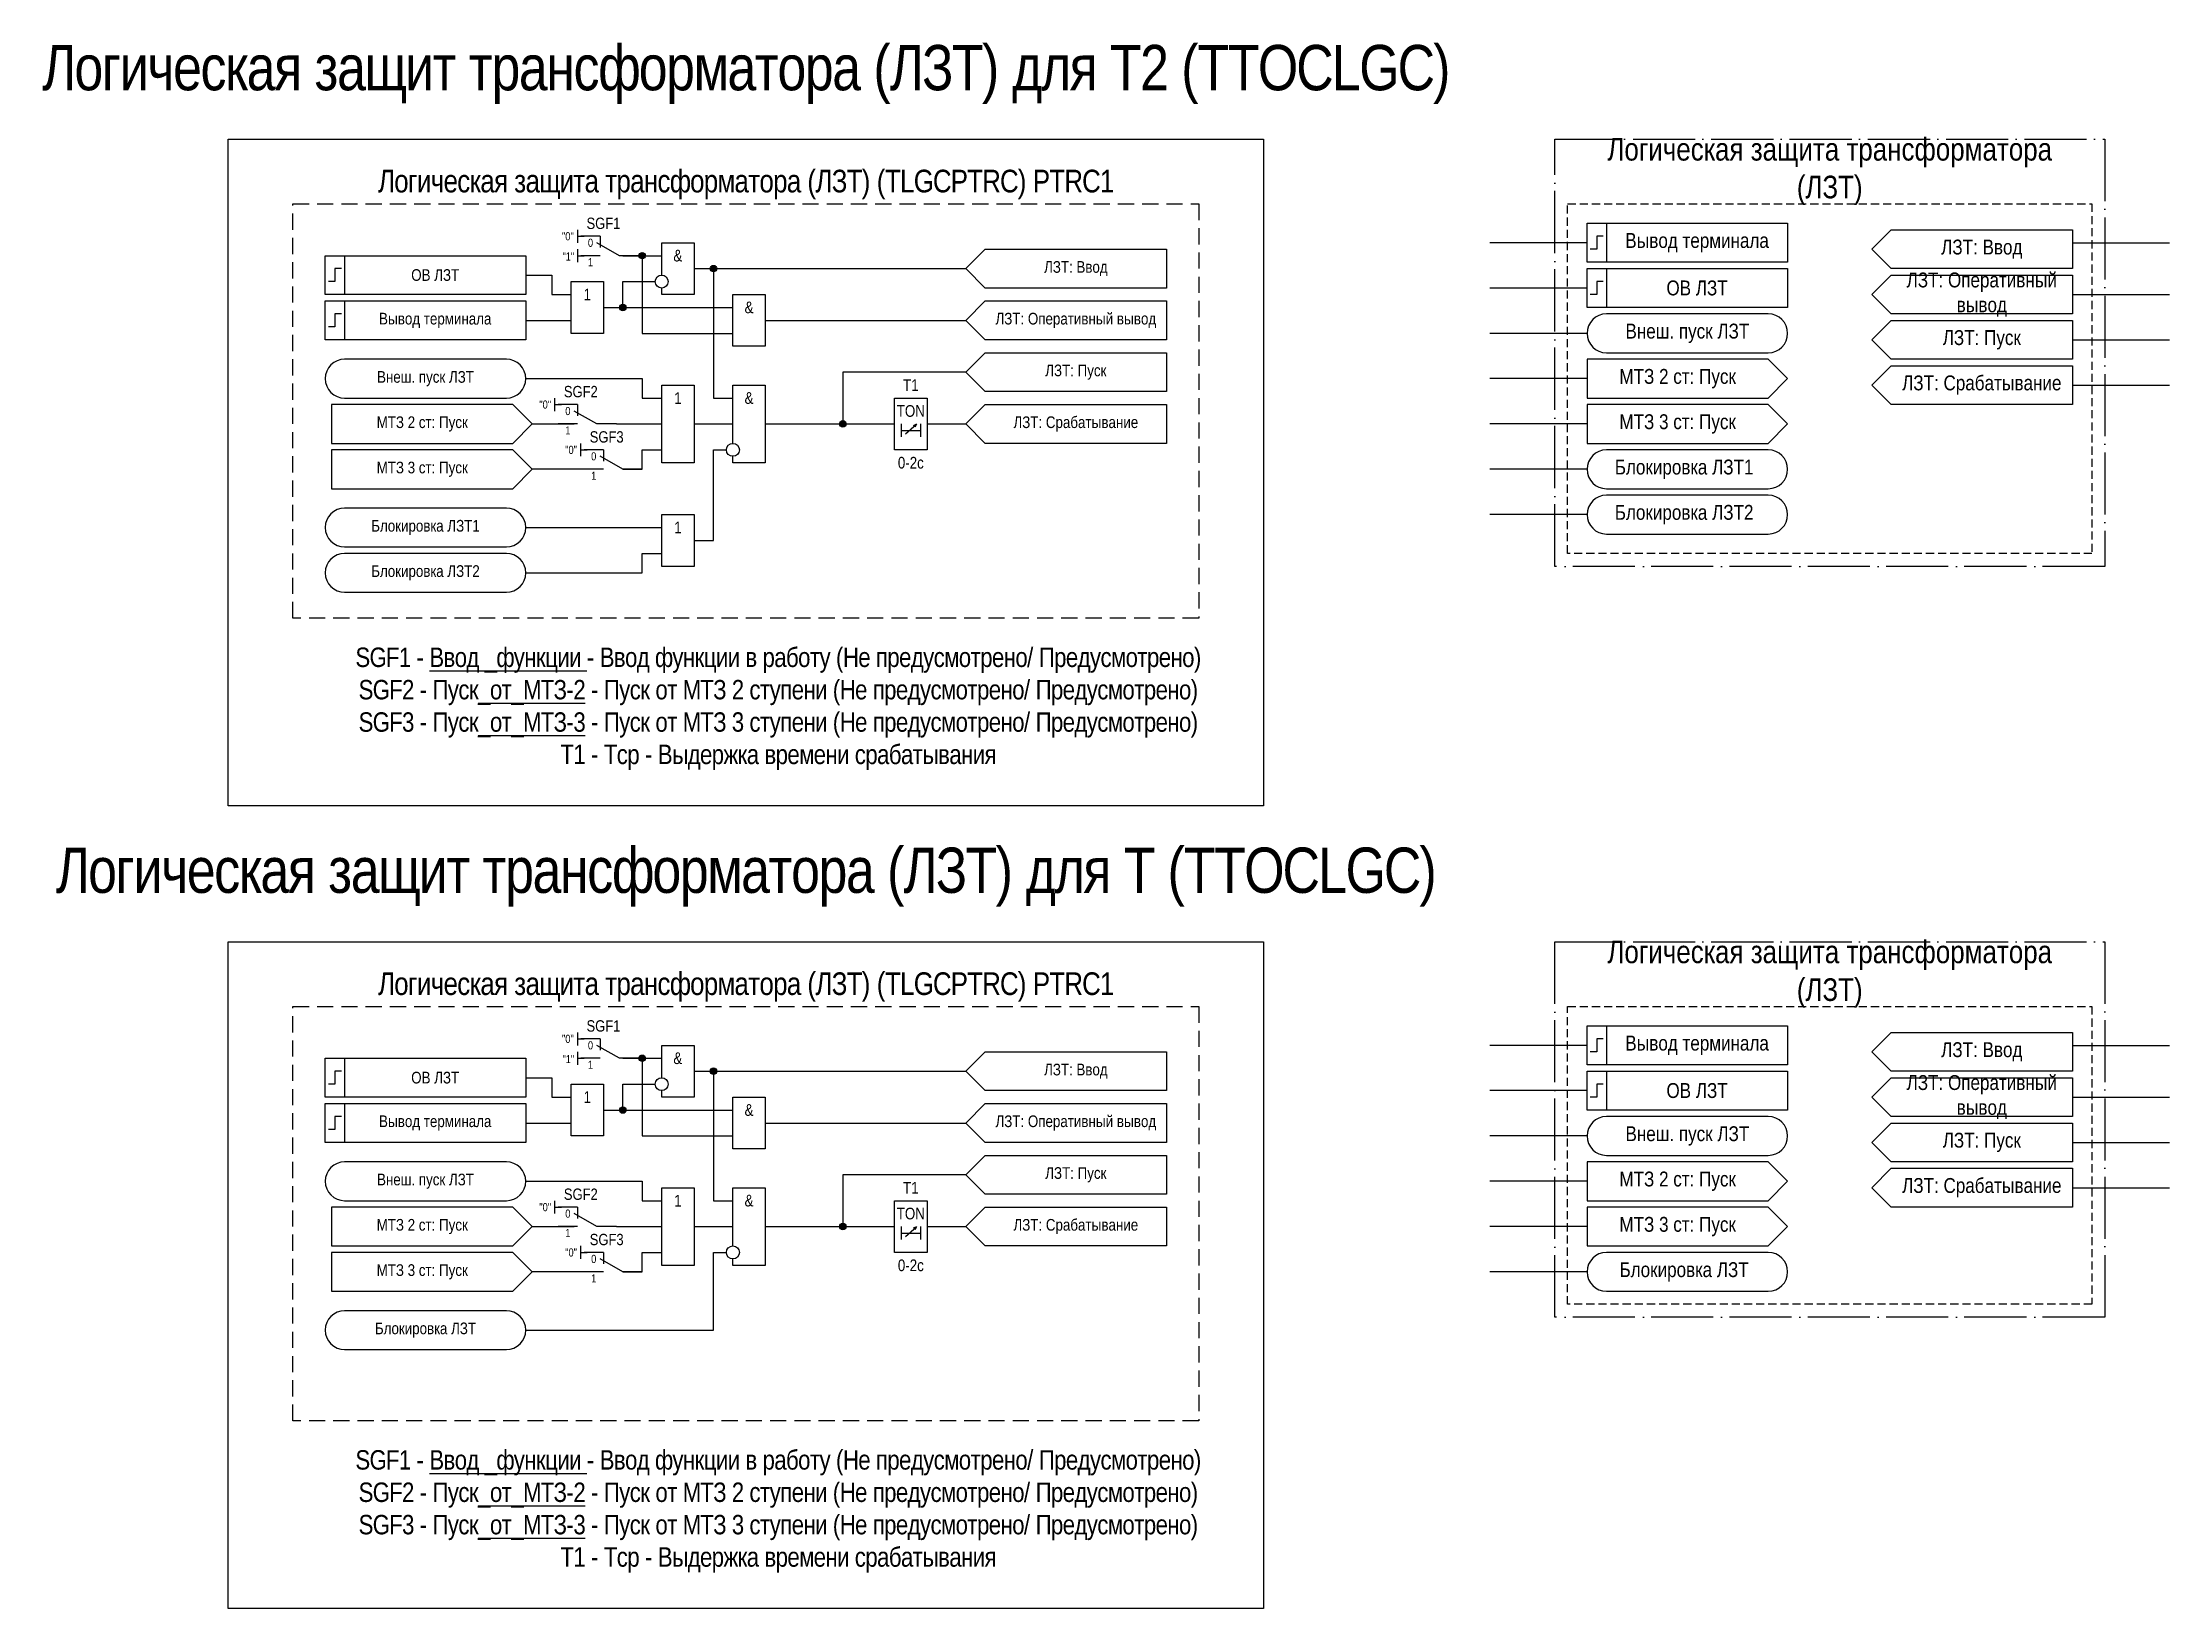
# Model space of a CAD drawing. Header units: millimetres. Extents: x -29 to 300, y -147 to 95.
import ezdxf
from ezdxf.enums import TextEntityAlignment as Align

# ---------------------------------------------------------------- set-up
doc = ezdxf.new("R2010")
doc.units = ezdxf.units.MM
doc.linetypes.add('ACAD_ISO04W100', pattern=[30, 24, -3, 0, -3])
doc.linetypes.add('штриховая2', pattern=[0.375, 0.25, -0.125])
doc.layers.add('TEXT', color=7, linetype='Continuous', lineweight=25)
doc.layers.add('Основная', color=7, linetype='Continuous')
doc.styles.add('2.5_Gost_RD', font='ARIALN.TTF', dxfattribs={"height": 2.5})
doc.styles.add('3.5_Gost_RD', font='ARIALN.TTF', dxfattribs={"height": 3.5})
doc.styles.add('Вывод', font='ARIALN.TTF', dxfattribs={"height": 2.5})
doc.styles.add('Компонент', font='ARIALN.TTF', dxfattribs={"height": 3.5})

# ---------------------------------------------------------------- blocks, each defined once
blk = doc.blocks.new('*U78')
at = {"layer": 'Основная', "color": 0}
blk.add_line((0, 0), (7, 4), dxfattribs=at)
at = {"layer": 'Основная', "ltscale": 0.35}
blk.add_line((6, 6), (6, 2.5), dxfattribs=at)
blk = doc.blocks.new('*U88')
at = {"layer": 'Основная', "color": 0}
for p, q in [((-3, 6), (-9, 6)), ((-3, 0), (-9, 0)), ((9, 0), (3, 0))]:
    blk.add_line(p, q, dxfattribs=at)
at = {"layer": 'Основная', "ltscale": 0.25, "xscale": -1}
blk.add_blockref('*U78', (3, 0), dxfattribs=at)
at = {"layer": 'Основная'}
for tag, height, style, p in [('В1', 2.5, 'Вывод', (-13, 6)), ('ОУ', 3.5, 'Компонент', (-2, 10)), ('В2', 2.5, 'Вывод', (-6, 4)), ('В3', 2.5, 'Вывод', (-6, -2))]:
    blk.add_attdef(tag, text='', height=height, dxfattribs=dict(at, style=style)).set_placement(p, align=Align.MIDDLE_CENTER)
blk = doc.blocks.new('Точка')
at = {"ltscale": 100}
h = blk.add_hatch(color=256, dxfattribs=at)
h.dxf.hatch_style = 1
edge = h.paths.add_edge_path()
edge.add_arc((0, 0), 0.5, 0, 360)
blk.add_circle((0, 0), 0.5, dxfattribs=at)

msp = doc.modelspace()

# ---------------------------------------------------------------- linework, layer by layer
at = {"ltscale": 100}
for p, q in [((54, 66), (54, 64)), ((54, 65), (55, 65)), ((54, 63), (54, 61)), ((210, 64), (195, 64)), ((285, 64), (300, 64)), ((54, 62), (55, 62)), ((210, 57), (195, 57)), ((285, 56), (300, 56)), ((210, 50), (195, 50)), ((285, 49), (300, 49)), ((210, 43), (195, 43)), ((50.5, 38), (50.5, 40)), ((285, 42), (300, 42)), ((50.5, 39), (51.5, 39)), ((54.5, 31), (54.5, 33)), ((60, 36), (67, 36)), ((108, 36), (108, 36)), ((210, 36), (195, 36)), ((54.5, 32), (55.5, 32)), ((56, 29), (47, 29)), ((210, 29), (195, 29)), ((46, 20), (67, 20)), ((210, 22), (195, 22)), ((54, -58), (54, -60)), ((54, -59), (55, -59)), ((54, -61), (54, -63)), ((54, -62), (55, -62)), ((210, -60), (195, -60)), ((285, -60), (300, -60)), ((210, -67), (195, -67)), ((285, -68), (300, -68)), ((210, -74), (195, -74)), ((285, -75), (300, -75)), ((210, -81), (195, -81)), ((285, -82), (300, -82)), ((50.5, -86), (50.5, -84)), ((50.5, -85), (51.5, -85)), ((60, -88), (67, -88)), ((108, -88), (108, -88)), ((210, -88), (195, -88)), ((54.5, -93), (54.5, -91)), ((54.5, -92), (55.5, -92)), ((56, -95), (47, -95)), ((210, -95), (195, -95))]:
    msp.add_line(p, q, dxfattribs=at)
at = {"color": 7, "ltscale": 100}
for p, q in [((104.7, 34.46), (106.37, 35.95)), ((106.37, 35.95), (105.85, 35.73)), ((106.37, 35.95), (106.11, 35.48)), ((104.7, -89.54), (106.37, -88.05)), ((106.37, -88.05), (105.85, -88.27)), ((106.37, -88.05), (106.11, -88.52))]:
    msp.add_line(p, q, dxfattribs=at)
at = {"color": 3, "ltscale": 100}
for points in [[(0, 80), (160, 80), (160, -23), (0, -23)], [(0, -44), (160, -44), (160, -147), (0, -147)]]:
    msp.add_lwpolyline(points, close=True, dxfattribs=at)
at = {"color": 251, "linetype": 'ACAD_ISO04W100', "lineweight": 30, "ltscale": 0.4, "true_color": 0x58595b}
for points in [[(205, 80), (290, 80), (290, 14), (205, 14)], [(205, -44), (290, -44), (290, -102), (205, -102)]]:
    msp.add_lwpolyline(points, close=True, dxfattribs=at)
at = {"linetype": 'штриховая2', "ltscale": 10}
for points in [[(10, 70), (150, 70), (150, 6), (10, 6)], [(10, -54), (150, -54), (150, -118), (10, -118)]]:
    msp.add_lwpolyline(points, close=True, dxfattribs=at)
at = {"linetype": 'штриховая2', "ltscale": 5}
for points in [[(207, 70), (288, 70), (288, 16), (207, 16)], [(207, -54), (288, -54), (288, -100), (207, -100)]]:
    msp.add_lwpolyline(points, close=True, dxfattribs=at)
at = {"ltscale": 100}
for points in [[(210, 67), (213, 67), (213, 61), (210, 61)], [(210, 67), (241, 67), (241, 61), (210, 61)], [(15, 62), (46, 62), (46, 56), (15, 56)], [(15, 62), (18, 62), (18, 56), (15, 56)], [(210, 60), (213, 60), (213, 54), (210, 54)], [(210, 60), (241, 60), (241, 54), (210, 54)], [(53, 58), (58, 58), (58, 50), (53, 50)], [(78, 56), (83, 56), (83, 48), (78, 48)], [(15, 55), (46, 55), (46, 49), (15, 49)], [(15, 55), (18, 55), (18, 49), (15, 49)], [(67, 42), (72, 42), (72, 30), (67, 30)], [(103, 40), (108, 40), (108, 32), (103, 32)], [(67, 22), (72, 22), (72, 14), (67, 14)], [(210, -57), (213, -57), (213, -63), (210, -63)], [(210, -57), (241, -57), (241, -63), (210, -63)], [(15, -62), (18, -62), (18, -68), (15, -68)], [(210, -64), (213, -64), (213, -70), (210, -70)], [(210, -64), (241, -64), (241, -70), (210, -70)], [(15, -69), (18, -69), (18, -75), (15, -75)], [(53, -66), (58, -66), (58, -74), (53, -74)], [(78, -68), (83, -68), (83, -76), (78, -76)], [(67, -82), (72, -82), (72, -94), (67, -94)], [(103, -84), (108, -84), (108, -92), (103, -92)]]:
    msp.add_lwpolyline(points, close=True, dxfattribs=at)
for points in [[(254, 63), (257, 66), (285, 66), (285, 60), (257, 60), (254, 63)], [(67, 59), (67, 64), (72, 64), (72, 56), (67, 56), (67, 57)], [(61, 62), (67, 62)], [(61, 62), (64, 62), (64, 50), (78, 50)], [(72, 60), (114, 60)], [(72, 60), (75, 60), (75, 40), (78, 40)], [(46, 59), (50, 59), (50, 56), (53, 56)], [(58, 54), (61, 54), (61, 58), (66, 58)], [(254, 56), (257, 59), (285, 59), (285, 53), (257, 53), (254, 56)], [(58, 54), (78, 54)], [(46, 52), (53, 52)], [(83, 52), (114, 52)], [(254, 49), (257, 52), (285, 52), (285, 46), (257, 46), (254, 49)], [(46, 43), (64, 43), (64, 40), (67, 40)], [(114, 44), (95, 44), (95, 36)], [(241, 43), (238, 46), (210, 46), (210, 40), (238, 40), (241, 43)], [(254, 42), (257, 45), (285, 45), (285, 39), (257, 39), (254, 42)], [(78, 33), (78, 42), (83, 42), (83, 30), (78, 30), (78, 31)], [(241, 36), (238, 39), (210, 39), (210, 33), (238, 33), (241, 36)], [(47, 36), (53, 36)], [(47.5, 36), (53.5, 36)], [(72, 36), (78, 36)], [(83, 36), (103, 36)], [(104, 36), (104, 34)], [(104, 35), (107, 35)], [(107, 36), (107, 34)], [(108, 36), (114, 36)], [(61, 29), (64, 29), (64, 32), (67, 32)], [(72, 18), (75, 18), (75, 32), (77, 32)], [(46, 13), (64, 13), (64, 16), (67, 16)], [(254, -61), (257, -58), (285, -58), (285, -64), (257, -64), (254, -61)], [(61, -62), (67, -62)], [(61, -62), (64, -62), (64, -74), (78, -74)], [(67, -65), (67, -60), (72, -60), (72, -68), (67, -68), (67, -67)], [(46, -65), (50, -65), (50, -68), (53, -68)], [(72, -64), (114, -64)], [(72, -64), (75, -64), (75, -84), (78, -84)], [(254, -68), (257, -65), (285, -65), (285, -71), (257, -71), (254, -68)], [(58, -70), (61, -70), (61, -66), (66, -66)], [(46, -72), (53, -72)], [(58, -70), (78, -70)], [(83, -72), (114, -72)], [(254, -75), (257, -72), (285, -72), (285, -78), (257, -78), (254, -75)], [(241, -81), (238, -78), (210, -78), (210, -84), (238, -84), (241, -81)], [(46, -81), (64, -81), (64, -84), (67, -84)], [(78, -91), (78, -82), (83, -82), (83, -94), (78, -94), (78, -93)], [(114, -80), (95, -80), (95, -88)], [(254, -82), (257, -79), (285, -79), (285, -85), (257, -85), (254, -82)], [(241, -88), (238, -85), (210, -85), (210, -91), (238, -91), (241, -88)], [(47, -88), (53, -88)], [(47.5, -88), (53.5, -88)], [(72, -88), (78, -88)], [(83, -88), (103, -88)], [(104, -88), (104, -90)], [(107, -88), (107, -90)], [(108, -88), (114, -88)], [(46, -104), (75, -104), (75, -92), (77, -92)], [(61, -95), (64, -95), (64, -92), (67, -92)], [(104, -89), (107, -89)]]:
    msp.add_lwpolyline(points, dxfattribs=at)
at = {"lineweight": 30, "ltscale": 100}
for points in [[(212.5, 65), (211.5, 65), (211.5, 63), (210.5, 63)], [(17.5, 60), (16.5, 60), (16.5, 58), (15.5, 58)], [(212.5, 58), (211.5, 58), (211.5, 56), (210.5, 56)], [(17.5, 53), (16.5, 53), (16.5, 51), (15.5, 51)], [(212.5, -59), (211.5, -59), (211.5, -61), (210.5, -61)], [(17.5, -64), (16.5, -64), (16.5, -66), (15.5, -66)], [(212.5, -66), (211.5, -66), (211.5, -68), (210.5, -68)], [(17.5, -71), (16.5, -71), (16.5, -73), (15.5, -73)]]:
    msp.add_lwpolyline(points, dxfattribs=at)
at = {"ltscale": 100}
for points in [[(213, 47), (238, 47, 1), (238, 53), (213, 53, 1)], [(213, 26), (238, 26, 1), (238, 32), (213, 32, 1)], [(213, 19), (238, 19, 1), (238, 25), (213, 25, 1)], [(213, -77), (238, -77, 1), (238, -71), (213, -71, 1)], [(213, -98), (238, -98, 1), (238, -92), (213, -92, 1)]]:
    msp.add_lwpolyline(points, format="xyb", close=True, dxfattribs=at)
for centre in [(67, 58), (78, 32), (67, -66), (78, -92)]:
    msp.add_circle(centre, 1, dxfattribs=at)
at = {"layer": 'TEXT', "ltscale": 100}
for points in [[(114, 60), (117, 63), (145, 63), (145, 57), (117, 57), (114, 60)], [(114, 52), (117, 55), (145, 55), (145, 49), (117, 49), (114, 52)], [(114, 44), (117, 47), (145, 47), (145, 41), (117, 41), (114, 44)], [(47, 36), (44, 39), (16, 39), (16, 33), (44, 33), (47, 36)], [(114, 36), (117, 39), (145, 39), (145, 33), (117, 33), (114, 36)], [(47, 29), (44, 32), (16, 32), (16, 26), (44, 26), (47, 29)], [(114, -64), (117, -61), (145, -61), (145, -67), (117, -67), (114, -64)], [(114, -72), (117, -69), (145, -69), (145, -75), (117, -75), (114, -72)], [(114, -80), (117, -77), (145, -77), (145, -83), (117, -83), (114, -80)], [(47, -88), (44, -85), (16, -85), (16, -91), (44, -91), (47, -88)], [(114, -88), (117, -85), (145, -85), (145, -91), (117, -91), (114, -88)], [(47, -95), (44, -92), (16, -92), (16, -98), (44, -98), (47, -95)]]:
    msp.add_lwpolyline(points, dxfattribs=at)
for points in [[(18, 40), (43, 40, 1), (43, 46), (18, 46, 1)], [(18, 17), (43, 17, 1), (43, 23), (18, 23, 1)], [(18, 10), (43, 10, 1), (43, 16), (18, 16, 1)], [(18, -84), (43, -84, 1), (43, -78), (18, -78, 1)], [(18, -107), (43, -107, 1), (43, -101), (18, -101, 1)]]:
    msp.add_lwpolyline(points, format="xyb", close=True, dxfattribs=at)
for points in [[(15, -62), (46, -62), (46, -68), (15, -68)], [(15, -69), (46, -69), (46, -75), (15, -75)]]:
    msp.add_lwpolyline(points, close=True, dxfattribs=at)

# ---------------------------------------------------------------- block references
at = {"ltscale": 100}
for p in [(64, 62), (75, 60), (61, 54), (95, 36), (64, -62), (75, -64), (61, -70), (95, -88)]:
    msp.add_blockref('Точка', p, dxfattribs=at)
at = {"layer": 'Основная', "ltscale": 0.25, "xscale": 0.5, "yscale": 0.5, "zscale": 0.5}
for p, values in [((59, 62), {'ОУ': 'SGF1', 'В1': '"0"', 'В2': '0', 'В3': '1'}), ((55.5, 36), {'ОУ': 'SGF2', 'В1': '"0"', 'В2': '0', 'В3': '1'}), ((59.5, 29), {'ОУ': 'SGF3', 'В1': '"0"', 'В2': '0', 'В3': '1'}), ((59, -62), {'ОУ': 'SGF1', 'В1': '"0"', 'В2': '0', 'В3': '1'}), ((55.5, -88), {'ОУ': 'SGF2', 'В1': '"0"', 'В2': '0', 'В3': '1'}), ((59.5, -95), {'ОУ': 'SGF3', 'В1': '"0"', 'В2': '0', 'В3': '1'})]:
    msp.add_blockref('*U88', p, dxfattribs=at).add_auto_attribs(values)

# ---------------------------------------------------------------- texts
at = {"color": 30, "ltscale": 100, "true_color": 0xef8637, "char_height": 3.5, "width": 85, "attachment_point": 5, "style": '3.5_Gost_RD'}
for insert in [(247.5, 75), (247.5, -49)]:
    msp.add_mtext('Логическая защита трансформатора \\P(ЛЗТ) ', dxfattribs=dict(at, insert=insert))
at = {"color": 30, "ltscale": 100, "attachment_point": 5, "style": '3.5_Gost_RD'}
for s, insert, char_height, width in [('{\\T0.95;Логическая защита трансформатора (ЛЗТ)\\C1; (TLGCPTRC) PTRC1}', (80, 73), 3.5, 140), ('{\\T0.95;SGF1 - \\LВвод _функции\\l - Ввод функции в работу (Не предусмотрено/ Предусмотрено)\\PSGF2 - Пуск\\L_от_МТЗ-2\\l - Пуск от МТЗ 2 ступени (Не предусмотрено/ Предусмотрено)\\PSGF3 - Пуск\\L_от_МТЗ-3 \\l- Пуск от МТЗ 3 ступени (Не предусмотрено/ Предусмотрено)\\PТ1 - Тср - Выдержка времени срабатывания }', (85, -8), 3, 150), ('{\\T0.95;Логическая защита трансформатора (ЛЗТ)\\C1; (TLGCPTRC) PTRC1}', (80, -51), 3.5, 140), ('{\\T0.95;SGF1 - \\LВвод _функции\\l - Ввод функции в работу (Не предусмотрено/ Предусмотрено)\\PSGF2 - Пуск\\L_от_МТЗ-2\\l - Пуск от МТЗ 2 ступени (Не предусмотрено/ Предусмотрено)\\PSGF3 - Пуск\\L_от_МТЗ-3 \\l- Пуск от МТЗ 3 ступени (Не предусмотрено/ Предусмотрено)\\PТ1 - Тср - Выдержка времени срабатывания }', (85, -132), 3, 150)]:
    msp.add_mtext(s, dxfattribs=dict(at, insert=insert, char_height=char_height, width=width))
at = {"ltscale": 100, "char_height": 1.25, "attachment_point": 1, "style": '3.5_Gost_RD'}
for insert in [(51.67, 62.5), (51.67, -61.5)]:
    msp.add_mtext_dynamic_manual_height_columns('"1"', width=2, gutter_width=17.5, heights=[0], dxfattribs=dict(at, insert=insert))
at = {"ltscale": 100, "char_height": 1.8, "width": 5, "attachment_point": 5, "style": '2.5_Gost_RD'}
for s, insert in [('&', (69.5, 62)), ('1', (55.5, 56)), ('&', (80.5, 54)), ('T1', (105.5, 42)), ('1', (69.5, 40)), ('&', (80.5, 40)), ('TON', (105.5, 38)), ('0-2с', (105.5, 30)), ('1', (69.5, 20)), ('&', (69.5, -62)), ('1', (55.5, -68)), ('&', (80.5, -70)), ('T1', (105.5, -82)), ('1', (69.5, -84)), ('&', (80.5, -84)), ('TON', (105.5, -86)), ('0-2с', (105.5, -94))]:
    msp.add_mtext(s, dxfattribs=dict(at, insert=insert))
at = {"layer": 'TEXT', "ltscale": 100, "attachment_point": 5}
for s, insert, char_height, width, style in [('{\\T0.95;Логическая защит трансформатора (ЛЗТ) для Т2 (TTOCLGC)}', (80, 90), 7, 279.6775, '3.5_Gost_RD'), ('ЛЗТ: Ввод', (271, 63), 2.3, 28, '2.5_Gost_RD'), ('ОВ ЛЗТ', (32, 59), 1.8, 28, '2.5_Gost_RD'), ('ЛЗТ: Ввод', (131, 60), 1.8, 28, '2.5_Gost_RD'), ('ЛЗТ: Оперативный вывод', (271, 56), 2.3, 28, '2.5_Gost_RD'), ('Вывод терминала', (32, 52), 1.8, 28, '2.5_Gost_RD'), ('ЛЗТ: Оперативный вывод', (131, 52), 1.8, 28, '2.5_Gost_RD'), ('\\A1;Внеш. пуск ЛЗТ', (225.5, 50), 2.3, 31, '2.5_Gost_RD'), ('ЛЗТ: Пуск', (271, 49), 2.3, 28, '2.5_Gost_RD'), ('\\A1;Внеш. пуск ЛЗТ', (30.5, 43), 1.8, 28, '2.5_Gost_RD'), ('ЛЗТ: Пуск', (131, 44), 1.8, 28, '2.5_Gost_RD'), ('МТЗ 2 ст: Пуск', (224, 43), 2.3, 28, '2.5_Gost_RD'), ('ЛЗТ: Срабатывание', (271, 42), 2.3, 28, '2.5_Gost_RD'), ('МТЗ 2 ст: Пуск', (30, 36), 1.8, 28, '2.5_Gost_RD'), ('ЛЗТ: Срабатывание', (131, 36), 1.8, 28, '2.5_Gost_RD'), ('МТЗ 3 ст: Пуск', (224, 36), 2.3, 28, '2.5_Gost_RD'), ('МТЗ 3 ст: Пуск', (30, 29), 1.8, 28, '2.5_Gost_RD'), ('\\A1;Блокировка ЛЗТ1', (225, 29), 2.3, 31, '2.5_Gost_RD'), ('\\A1;Блокировка ЛЗТ2', (225, 22), 2.3, 31, '2.5_Gost_RD'), ('\\A1;Блокировка ЛЗТ1', (30.5, 20), 1.8, 28, '2.5_Gost_RD'), ('\\A1;Блокировка ЛЗТ2', (30.5, 13), 1.8, 28, '2.5_Gost_RD'), ('{\\T0.95;Логическая защит трансформатора (ЛЗТ) для Т (TTOCLGC)}', (80, -34), 7, 279.6775, '3.5_Gost_RD'), ('ЛЗТ: Ввод', (271, -61), 2.3, 28, '2.5_Gost_RD'), ('ОВ ЛЗТ', (32, -65), 1.8, 28, '2.5_Gost_RD'), ('ЛЗТ: Ввод', (131, -64), 1.8, 28, '2.5_Gost_RD'), ('ЛЗТ: Оперативный вывод', (271, -68), 2.3, 28, '2.5_Gost_RD'), ('Вывод терминала', (32, -72), 1.8, 28, '2.5_Gost_RD'), ('ЛЗТ: Оперативный вывод', (131, -72), 1.8, 28, '2.5_Gost_RD'), ('\\A1;Внеш. пуск ЛЗТ', (225.5, -74), 2.3, 31, '2.5_Gost_RD'), ('ЛЗТ: Пуск', (271, -75), 2.3, 28, '2.5_Gost_RD'), ('ЛЗТ: Пуск', (131, -80), 1.8, 28, '2.5_Gost_RD'), ('\\A1;Внеш. пуск ЛЗТ', (30.5, -81), 1.8, 28, '2.5_Gost_RD'), ('МТЗ 2 ст: Пуск', (224, -81), 2.3, 28, '2.5_Gost_RD'), ('ЛЗТ: Срабатывание', (271, -82), 2.3, 28, '2.5_Gost_RD'), ('МТЗ 2 ст: Пуск', (30, -88), 1.8, 28, '2.5_Gost_RD'), ('ЛЗТ: Срабатывание', (131, -88), 1.8, 28, '2.5_Gost_RD'), ('МТЗ 3 ст: Пуск', (224, -88), 2.3, 28, '2.5_Gost_RD'), ('МТЗ 3 ст: Пуск', (30, -95), 1.8, 28, '2.5_Gost_RD'), ('\\A1;Блокировка ЛЗТ', (225, -95), 2.3, 31, '2.5_Gost_RD'), ('\\A1;Блокировка ЛЗТ', (30.5, -104), 1.8, 28, '2.5_Gost_RD')]:
    msp.add_mtext(s, dxfattribs=dict(at, insert=insert, char_height=char_height, width=width, style=style))
at = {"layer": 'TEXT', "color": 0, "ltscale": 100, "char_height": 2.3, "width": 28, "attachment_point": 5, "style": '2.5_Gost_RD'}
for s, insert in [('{\\C256;Вывод терминала}', (227, 64)), ('{\\C256;ОВ ЛЗТ}', (227, 57)), ('{\\C256;Вывод терминала}', (227, -60)), ('{\\C256;ОВ ЛЗТ}', (227, -67))]:
    msp.add_mtext(s, dxfattribs=dict(at, insert=insert))

doc.saveas('drawing.dxf')
